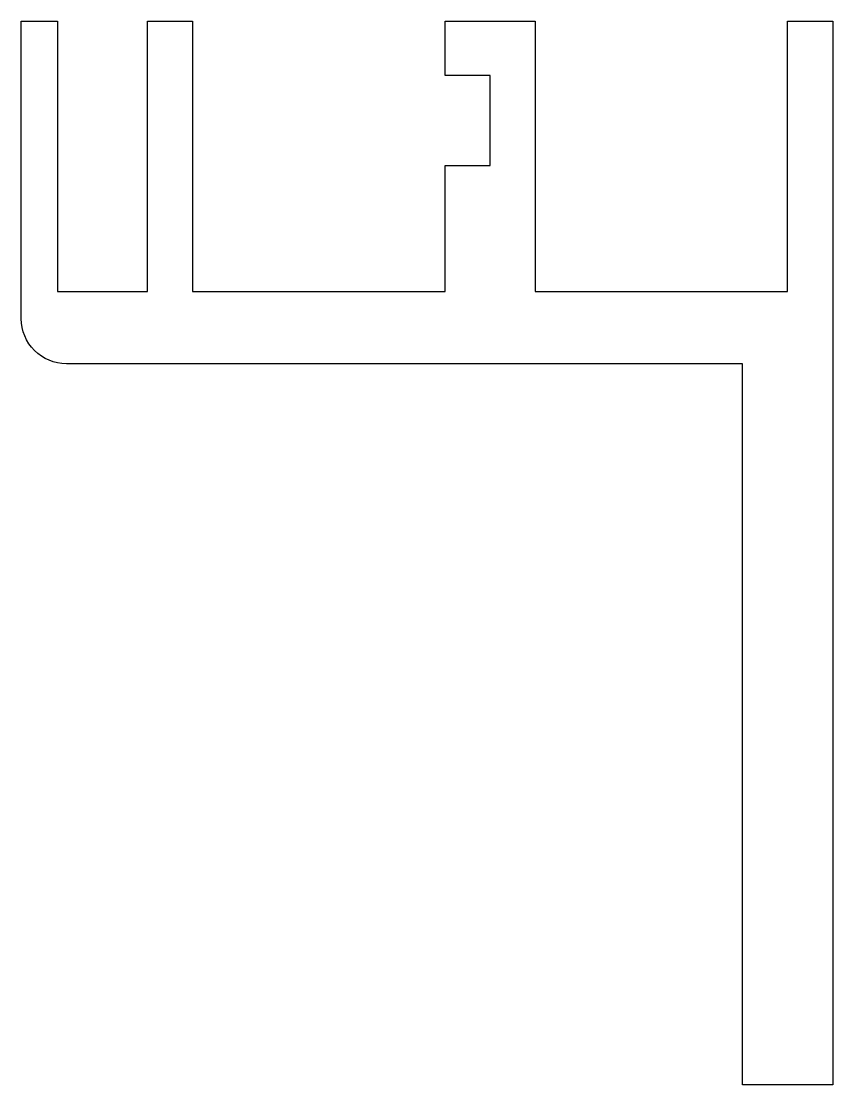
# Model space of a CAD drawing. Extents: x 1429.5 to 1474.5, y -40.5 to 18.5.
import ezdxf

# ---------------------------------------------------------------- set-up
doc = ezdxf.new("R2010")
doc.units = 0
doc.header["$LTSCALE"] = 15
doc.layers.get('0').update_dxf_attribs({"linetype": 'CONTINUOUS'})

msp = doc.modelspace()

# ---------------------------------------------------------------- linework, layer by layer
msp.add_lwpolyline([(1439.037, 3.504), (1453.037, 3.504), (1453.037, 10.504), (1455.537, 10.504), (1455.537, 15.504), (1453.037, 15.504), (1453.037, 18.504), (1458.037, 18.504), (1458.037, 3.504), (1472.037, 3.504), (1472.037, 18.504), (1474.537, 18.504), (1474.537, -40.496), (1469.537, -40.496), (1469.537, -0.496), (1432.037, -0.496, -0.414214), (1429.537, 2.004), (1429.537, 18.504), (1431.537, 18.504), (1431.537, 3.504), (1436.537, 3.504), (1436.537, 18.504), (1439.037, 18.504)], format="xyb", close=True)

doc.saveas('drawing.dxf')
